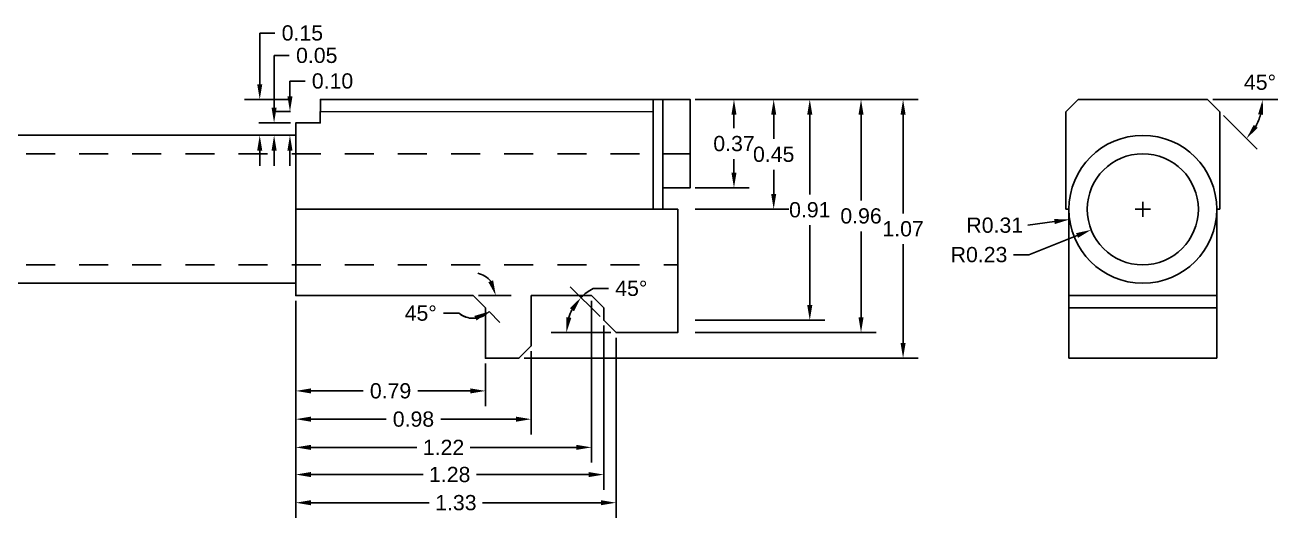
# Model space of a CAD drawing. Header units: inches. Extents: x 6.1 to 73.5, y 2.5 to 22.
# Drawn here: x 32.65 to 37.84, y 7.77 to 9.81 of the extents above; entities that cross this region are included whole.
import ezdxf

# ---------------------------------------------------------------- set-up
doc = ezdxf.new("R2010")
doc.units = ezdxf.units.IN
doc.header["$MEASUREMENT"] = 0
doc.linetypes.add('ACAD_ISO02W100', pattern=[15, 12, -3])
doc.layers.add('AlteFeteNevizibile', color=211, linetype='ACAD_ISO02W100')
doc.layers.add('Dimensiuni', color=4, linetype='Continuous', transparency=0.6)
doc.layers.add('ExteriorComponenta', color=1, linetype='Continuous', lineweight=25)
doc.styles.get("Standard").update_dxf_attribs({"font": 'arial.ttf'})
doc.dimstyles.get("Standard").update_dxf_attribs({"dimscale": 0.35, "dimtxt": 0.18, "dimasz": 0.18, "dimexe": 0.18, "dimexo": 0.0625, "dimgap": 0.09, "dimtad": 0, "dimtih": 1, "dimtoh": 1, "dimzin": 0, "dimdsep": 46, "dimtxsty": 'Standard', "dimcen": 0.09, "dimadec": 0, "dimazin": 0, "dimtfac": 1, "dimtofl": 0, "dimtmove": 0, "dimatfit": 3, "dimfxl": 1, "dimtolj": 1, "dimtzin": 0, "dimarcsym": 0})

# ---------------------------------------------------------------- blocks, each defined once
blk = doc.blocks.new('*D348')
at = {"layer": 'Dimensiuni', "color": 0, "lineweight": -2, "ltscale": 0.01, "transparency": 16777216}
for p, q in [((33.6834, 9.4645), (33.6834, 9.6806)), ((33.6834, 9.6806), (33.7464, 9.6806)), ((33.7509, 9.4015), (33.6204, 9.4015)), ((33.7509, 9.35), (33.6204, 9.35)), ((33.6834, 9.287), (33.6834, 9.224))]:
    blk.add_line(p, q, dxfattribs=at)
at = {"layer": 'Dimensiuni', "color": 0, "ltscale": 0.01, "transparency": 16777216}
for points in [[(33.6729, 9.4645), (33.6939, 9.4645), (33.6834, 9.4015)], [(33.6729, 9.287), (33.6939, 9.287), (33.6834, 9.35)]]:
    blk.add_solid(points, dxfattribs=at)
at = {"layer": 'Dimensiuni', "color": 0, "ltscale": 0.01, "transparency": 16777216, "insert": (33.86, 9.6806), "char_height": 0.063, "attachment_point": 5}
blk.add_mtext('\\A1;0.05', dxfattribs=at)
blk = doc.blocks.new('*D349')
at = {"layer": 'Dimensiuni', "color": 0, "lineweight": -2, "ltscale": 0.01, "transparency": 16777216}
for p, q in [((33.624, 9.5616), (33.624, 9.7735)), ((33.624, 9.7735), (33.687, 9.7735)), ((33.7509, 9.4986), (33.561, 9.4986)), ((33.7509, 9.35), (33.561, 9.35)), ((33.624, 9.287), (33.624, 9.224))]:
    blk.add_line(p, q, dxfattribs=at)
at = {"layer": 'Dimensiuni', "color": 0, "ltscale": 0.01, "transparency": 16777216}
for points in [[(33.6135, 9.5616), (33.6345, 9.5616), (33.624, 9.4986)], [(33.6135, 9.287), (33.6345, 9.287), (33.624, 9.35)]]:
    blk.add_solid(points, dxfattribs=at)
at = {"layer": 'Dimensiuni', "color": 0, "ltscale": 0.01, "transparency": 16777216, "insert": (33.8005, 9.7735), "char_height": 0.063, "attachment_point": 5}
blk.add_mtext('\\A1;0.15', dxfattribs=at)
blk = doc.blocks.new('*D350')
at = {"layer": 'Dimensiuni', "color": 0, "lineweight": -2, "ltscale": 0.01, "transparency": 16777216}
for p, q in [((33.7491, 9.5117), (33.7491, 9.5747)), ((33.7491, 9.5747), (33.8121, 9.5747)), ((33.7509, 9.4487), (33.6861, 9.4487)), ((33.7509, 9.35), (33.6861, 9.35)), ((33.7491, 9.287), (33.7491, 9.224))]:
    blk.add_line(p, q, dxfattribs=at)
at = {"layer": 'Dimensiuni', "color": 0, "ltscale": 0.01, "transparency": 16777216}
for points in [[(33.7386, 9.5117), (33.7596, 9.5117), (33.7491, 9.4487)], [(33.7386, 9.287), (33.7596, 9.287), (33.7491, 9.35)]]:
    blk.add_solid(points, dxfattribs=at)
at = {"layer": 'Dimensiuni', "color": 0, "ltscale": 0.01, "transparency": 16777216, "insert": (33.9253, 9.5747), "char_height": 0.063, "attachment_point": 5}
blk.add_mtext('\\A1;0.10', dxfattribs=at)
blk = doc.blocks.new('*D351')
at = {"layer": 'Dimensiuni', "color": 0, "lineweight": -2, "ltscale": 0.01, "transparency": 16777216}
for p, q in [((35.4273, 9.4985), (36.1765, 9.4985)), ((36.1135, 9.4355), (36.1135, 9.0797)), ((36.1135, 8.5966), (36.1135, 8.9524)), ((35.4273, 8.5336), (36.1765, 8.5336))]:
    blk.add_line(p, q, dxfattribs=at)
at = {"layer": 'Dimensiuni', "color": 0, "ltscale": 0.01, "transparency": 16777216}
for points in [[(36.103, 9.4355), (36.124, 9.4355), (36.1135, 9.4985)], [(36.103, 8.5966), (36.124, 8.5966), (36.1135, 8.5336)]]:
    blk.add_solid(points, dxfattribs=at)
at = {"layer": 'Dimensiuni', "color": 0, "ltscale": 0.01, "transparency": 16777216, "insert": (36.1135, 9.0161), "char_height": 0.063, "attachment_point": 5}
blk.add_mtext('\\A1;0.96', dxfattribs=at)
blk = doc.blocks.new('*D352')
at = {"layer": 'Dimensiuni', "color": 0, "lineweight": -2, "ltscale": 0.01, "transparency": 16777216}
for p, q in [((35.4273, 9.4985), (35.6505, 9.4985)), ((35.5875, 9.4355), (35.5875, 9.3792)), ((35.5875, 9.1956), (35.5875, 9.2518)), ((35.4273, 9.1326), (35.6505, 9.1326))]:
    blk.add_line(p, q, dxfattribs=at)
at = {"layer": 'Dimensiuni', "color": 0, "ltscale": 0.01, "transparency": 16777216}
for points in [[(35.577, 9.4355), (35.598, 9.4355), (35.5875, 9.4985)], [(35.577, 9.1956), (35.598, 9.1956), (35.5875, 9.1326)]]:
    blk.add_solid(points, dxfattribs=at)
at = {"layer": 'Dimensiuni', "color": 0, "ltscale": 0.01, "transparency": 16777216, "insert": (35.5875, 9.3155), "char_height": 0.063, "attachment_point": 5}
blk.add_mtext('\\A1;0.37', dxfattribs=at)
blk = doc.blocks.new('*D353')
at = {"layer": 'Dimensiuni', "color": 0, "lineweight": -2, "ltscale": 0.01, "transparency": 16777216}
for p, q in [((35.4273, 9.4985), (35.8149, 9.4985)), ((35.7519, 9.4355), (35.7519, 9.3348)), ((35.7519, 9.1068), (35.7519, 9.2075)), ((35.4273, 9.0438), (35.8149, 9.0438))]:
    blk.add_line(p, q, dxfattribs=at)
at = {"layer": 'Dimensiuni', "color": 0, "ltscale": 0.01, "transparency": 16777216}
for points in [[(35.7414, 9.4355), (35.7624, 9.4355), (35.7519, 9.4985)], [(35.7414, 9.1068), (35.7624, 9.1068), (35.7519, 9.0438)]]:
    blk.add_solid(points, dxfattribs=at)
at = {"layer": 'Dimensiuni', "color": 0, "ltscale": 0.01, "transparency": 16777216, "insert": (35.7519, 9.2712), "char_height": 0.063, "attachment_point": 5}
blk.add_mtext('\\A1;0.45', dxfattribs=at)
blk = doc.blocks.new('*D354')
at = {"layer": 'Dimensiuni', "color": 0, "lineweight": -2, "ltscale": 0.01, "transparency": 16777216}
for p, q in [((35.4273, 9.4985), (36.3506, 9.4985)), ((36.2876, 9.4355), (36.2876, 9.0264)), ((36.2876, 8.4901), (36.2876, 8.8991)), ((34.7189, 8.4271), (36.3506, 8.4271))]:
    blk.add_line(p, q, dxfattribs=at)
at = {"layer": 'Dimensiuni', "color": 0, "ltscale": 0.01, "transparency": 16777216}
for points in [[(36.2771, 9.4355), (36.2981, 9.4355), (36.2876, 9.4985)], [(36.2771, 8.4901), (36.2981, 8.4901), (36.2876, 8.4271)]]:
    blk.add_solid(points, dxfattribs=at)
at = {"layer": 'Dimensiuni', "color": 0, "ltscale": 0.01, "transparency": 16777216, "insert": (36.2876, 8.9628), "char_height": 0.063, "attachment_point": 5}
blk.add_mtext('\\A1;1.07', dxfattribs=at)
blk = doc.blocks.new('*D355')
at = {"layer": 'Dimensiuni', "color": 0, "lineweight": -2, "ltscale": 0.01, "transparency": 16777216}
for p, q in [((33.7728, 8.6648), (33.7728, 8.229)), ((34.5585, 8.4052), (34.5585, 8.229)), ((33.8358, 8.292), (34.0522, 8.292)), ((34.4955, 8.292), (34.279, 8.292))]:
    blk.add_line(p, q, dxfattribs=at)
at = {"layer": 'Dimensiuni', "color": 0, "ltscale": 0.01, "transparency": 16777216}
for points in [[(33.8358, 8.3025), (33.8358, 8.2815), (33.7728, 8.292)], [(34.4955, 8.3025), (34.4955, 8.2815), (34.5585, 8.292)]]:
    blk.add_solid(points, dxfattribs=at)
at = {"layer": 'Dimensiuni', "color": 0, "ltscale": 0.01, "transparency": 16777216, "insert": (34.1656, 8.292), "char_height": 0.063, "attachment_point": 5}
blk.add_mtext('\\A1;0.79', dxfattribs=at)
blk = doc.blocks.new('*D356')
at = {"layer": 'Dimensiuni', "color": 0, "lineweight": -2, "ltscale": 0.01, "transparency": 16777216}
for p, q in [((33.7728, 8.6648), (33.7728, 8.112)), ((34.7481, 8.4562), (34.7481, 8.112)), ((33.8358, 8.175), (34.147, 8.175)), ((34.6851, 8.175), (34.3738, 8.175))]:
    blk.add_line(p, q, dxfattribs=at)
at = {"layer": 'Dimensiuni', "color": 0, "ltscale": 0.01, "transparency": 16777216}
for points in [[(33.8358, 8.1855), (33.8358, 8.1645), (33.7728, 8.175)], [(34.6851, 8.1855), (34.6851, 8.1645), (34.7481, 8.175)]]:
    blk.add_solid(points, dxfattribs=at)
at = {"layer": 'Dimensiuni', "color": 0, "ltscale": 0.01, "transparency": 16777216, "insert": (34.2604, 8.175), "char_height": 0.063, "attachment_point": 5}
blk.add_mtext('\\A1;0.98', dxfattribs=at)
blk = doc.blocks.new('*D357')
at = {"layer": 'Dimensiuni', "color": 0, "lineweight": -2, "ltscale": 0.01, "transparency": 16777216}
for p, q in [((33.7728, 8.6648), (33.7728, 7.9953)), ((34.9972, 8.6648), (34.9972, 7.9953)), ((33.8358, 8.0583), (34.275, 8.0583)), ((34.9342, 8.0583), (34.495, 8.0583))]:
    blk.add_line(p, q, dxfattribs=at)
at = {"layer": 'Dimensiuni', "color": 0, "ltscale": 0.01, "transparency": 16777216}
for points in [[(33.8358, 8.0688), (33.8358, 8.0478), (33.7728, 8.0583)], [(34.9342, 8.0688), (34.9342, 8.0478), (34.9972, 8.0583)]]:
    blk.add_solid(points, dxfattribs=at)
at = {"layer": 'Dimensiuni', "color": 0, "ltscale": 0.01, "transparency": 16777216, "insert": (34.385, 8.0583), "char_height": 0.063, "attachment_point": 5}
blk.add_mtext('\\A1;1.22', dxfattribs=at)
blk = doc.blocks.new('*D358')
at = {"layer": 'Dimensiuni', "color": 0, "lineweight": -2, "ltscale": 0.01, "transparency": 16777216}
for p, q in [((33.7728, 8.6648), (33.7728, 7.8827)), ((35.0483, 8.5628), (35.0483, 7.8827)), ((33.8358, 7.9457), (34.3001, 7.9457)), ((34.9853, 7.9457), (34.5209, 7.9457))]:
    blk.add_line(p, q, dxfattribs=at)
at = {"layer": 'Dimensiuni', "color": 0, "ltscale": 0.01, "transparency": 16777216}
for points in [[(33.8358, 7.9562), (33.8358, 7.9352), (33.7728, 7.9457)], [(34.9853, 7.9562), (34.9853, 7.9352), (35.0483, 7.9457)]]:
    blk.add_solid(points, dxfattribs=at)
at = {"layer": 'Dimensiuni', "color": 0, "ltscale": 0.01, "transparency": 16777216, "insert": (34.4105, 7.9457), "char_height": 0.063, "attachment_point": 5}
blk.add_mtext('\\A1;1.28', dxfattribs=at)
blk = doc.blocks.new('*D359')
at = {"layer": 'Dimensiuni', "color": 0, "lineweight": -2, "ltscale": 0.01, "transparency": 16777216}
for p, q in [((33.7728, 8.5118), (33.7728, 7.7662)), ((35.0993, 8.5118), (35.0993, 7.7662)), ((33.8358, 7.8292), (34.3257, 7.8292)), ((35.0363, 7.8292), (34.5464, 7.8292))]:
    blk.add_line(p, q, dxfattribs=at)
at = {"layer": 'Dimensiuni', "color": 0, "ltscale": 0.01, "transparency": 16777216}
for points in [[(33.8358, 7.8397), (33.8358, 7.8187), (33.7728, 7.8292)], [(35.0363, 7.8397), (35.0363, 7.8187), (35.0993, 7.8292)]]:
    blk.add_solid(points, dxfattribs=at)
at = {"layer": 'Dimensiuni', "color": 0, "ltscale": 0.01, "transparency": 16777216, "insert": (34.436, 7.8292), "char_height": 0.063, "attachment_point": 5}
blk.add_mtext('\\A1;1.33', dxfattribs=at)
blk = doc.blocks.new('*D360')
at = {"layer": 'Dimensiuni', "color": 0, "lineweight": -2, "ltscale": 0.01, "transparency": 16777216}
for p, q in [((35.4273, 9.4985), (35.9643, 9.4985)), ((35.9013, 9.4355), (35.9013, 9.1052)), ((35.9013, 8.6477), (35.9013, 8.9779)), ((35.4273, 8.5847), (35.9643, 8.5847))]:
    blk.add_line(p, q, dxfattribs=at)
at = {"layer": 'Dimensiuni', "color": 0, "ltscale": 0.01, "transparency": 16777216}
for points in [[(35.8908, 9.4355), (35.9118, 9.4355), (35.9013, 9.4985)], [(35.8908, 8.6477), (35.9118, 8.6477), (35.9013, 8.5847)]]:
    blk.add_solid(points, dxfattribs=at)
at = {"layer": 'Dimensiuni', "color": 0, "ltscale": 0.01, "transparency": 16777216, "insert": (35.9013, 9.0416), "char_height": 0.063, "attachment_point": 5}
blk.add_mtext('\\A1;0.91', dxfattribs=at)
blk = doc.blocks.new('*D361')
at = {"layer": 'Dimensiuni', "color": 0, "lineweight": -2, "ltscale": 0.01, "transparency": 16777216}
for p, q in [((34.5293, 8.6867), (34.6645, 8.6867)), ((34.4481, 8.6137), (34.3851, 8.6137)), ((34.5739, 8.6202), (34.6185, 8.5756))]:
    blk.add_line(p, q, dxfattribs=at)
for start, end in [(39.1375, 78.275), (230.8851, 315), (236.725, 275.8625)]:
    blk.add_arc((34.5074, 8.6867), 0.094, start, end, dxfattribs=at)
at = {"layer": 'Dimensiuni', "color": 0, "ltscale": 0.01, "transparency": 16777216}
for points in [[(34.5903, 8.7496), (34.5705, 8.7425), (34.6015, 8.6867)], [(34.5125, 8.6026), (34.5216, 8.5837), (34.5739, 8.6202)]]:
    blk.add_solid(points, dxfattribs=at)
at = {"layer": 'Dimensiuni', "color": 0, "ltscale": 0.01, "transparency": 16777216, "insert": (34.2906, 8.6137), "char_height": 0.063, "attachment_point": 5}
blk.add_mtext('\\A1;45°', dxfattribs=at)
blk = doc.blocks.new('*D362')
at = {"layer": 'Dimensiuni', "color": 0, "lineweight": -2, "ltscale": 0.01, "transparency": 16777216}
for p, q in [((35.0328, 8.6001), (34.9094, 8.7235)), ((35.0048, 8.7162), (35.0678, 8.7162)), ((35.0774, 8.5336), (34.8308, 8.5336))]:
    blk.add_line(p, q, dxfattribs=at)
for start, end in [(117.3681, 135), (152.6319, 162.3681)]:
    blk.add_arc((35.0993, 8.5336), 0.2055, start, end, dxfattribs=at)
at = {"layer": 'Dimensiuni', "color": 0, "ltscale": 0.01, "transparency": 16777216}
for points in [[(34.9083, 8.6343), (34.9252, 8.6219), (34.954, 8.679)], [(34.9138, 8.5943), (34.893, 8.5975), (34.8938, 8.5336)]]:
    blk.add_solid(points, dxfattribs=at)
at = {"layer": 'Dimensiuni', "color": 0, "ltscale": 0.01, "transparency": 16777216, "insert": (35.1624, 8.7162), "char_height": 0.063, "attachment_point": 5}
blk.add_mtext('\\A1;45°', dxfattribs=at)
blk = doc.blocks.new('*D363')
at = {"layer": 'Dimensiuni', "color": 0, "lineweight": -2, "ltscale": 0.01, "transparency": 16777216}
for p, q in [((37.2486, 9.0438), (37.3116, 9.0438)), ((37.2801, 9.0123), (37.2801, 9.0753)), ((36.8084, 8.8559), (37.0079, 8.9353)), ((36.7454, 8.8559), (36.8084, 8.8559))]:
    blk.add_line(p, q, dxfattribs=at)
at = {"layer": 'Dimensiuni', "color": 0, "ltscale": 0.01, "transparency": 16777216}
blk.add_solid([(37.004, 8.9451), (37.0118, 8.9256), (37.0664, 8.9587)], dxfattribs=at)
at = {"layer": 'Dimensiuni', "color": 0, "ltscale": 0.01, "transparency": 16777216, "insert": (36.602, 8.8559), "char_height": 0.063, "attachment_point": 5}
blk.add_mtext('\\A1;R0.23', dxfattribs=at)
blk = doc.blocks.new('*D364')
at = {"layer": 'Dimensiuni', "color": 0, "lineweight": -2, "ltscale": 0.01, "transparency": 16777216}
for p, q in [((37.2486, 9.0438), (37.3116, 9.0438)), ((37.2801, 9.0123), (37.2801, 9.0753)), ((36.8045, 8.9777), (36.9145, 8.993))]:
    blk.add_line(p, q, dxfattribs=at)
at = {"layer": 'Dimensiuni', "color": 0, "ltscale": 0.01, "transparency": 16777216}
blk.add_solid([(36.913, 9.0034), (36.9159, 8.9826), (36.9768, 9.0017)], dxfattribs=at)
at = {"layer": 'Dimensiuni', "color": 0, "ltscale": 0.01, "transparency": 16777216, "insert": (36.6671, 8.9777), "char_height": 0.063, "attachment_point": 5}
blk.add_mtext('\\A1;R0.31', dxfattribs=at)
blk = doc.blocks.new('*D365')
at = {"layer": 'Dimensiuni', "color": 0, "lineweight": -2, "ltscale": 0.01, "transparency": 16777216}
for p, q in [((37.5698, 9.4985), (37.8396, 9.4985)), ((37.6144, 9.432), (37.7542, 9.2922))]:
    blk.add_line(p, q, dxfattribs=at)
blk.add_arc((37.5479, 9.4985), 0.2287, 330.8338, 344.1662, dxfattribs=at)
at = {"layer": 'Dimensiuni', "color": 0, "ltscale": 0.01, "transparency": 16777216}
for points in [[(37.7575, 9.4375), (37.7783, 9.4346), (37.7766, 9.4985)], [(37.756, 9.3807), (37.7393, 9.3934), (37.7096, 9.3368)]]:
    blk.add_solid(points, dxfattribs=at)
at = {"layer": 'Dimensiuni', "color": 0, "ltscale": 0.01, "transparency": 16777216, "insert": (37.7654, 9.5694), "char_height": 0.063, "attachment_point": 5}
blk.add_mtext('\\A1;45°', dxfattribs=at)
blk = doc.blocks.new('schita_teava_arc')
at = {"layer": 'AlteFeteNevizibile', "ltscale": 0.01}
for p, q in [((30.4564, 9.2734), (35.4054, 9.2734)), ((30.4564, 8.8142), (35.3544, 8.8142))]:
    blk.add_line(p, q, dxfattribs=at)
at = {"layer": 'ExteriorComponenta'}
for p, q in [((35.2523, 9.4985), (35.2523, 9.4475)), ((35.2932, 9.1327), (35.2932, 9.4985)), ((36.9612, 9.4475), (37.0122, 9.4985)), ((37.0122, 9.4985), (37.5479, 9.4985)), ((37.5479, 9.4985), (37.599, 9.4475)), ((35.2523, 9.4475), (33.8748, 9.4487)), ((36.9612, 9.0438), (36.9616, 9.4475)), ((37.599, 9.4475), (37.599, 9.0438)), ((33.7728, 9.35), (33.7728, 9.0438)), ((33.7728, 9.0438), (33.7728, 8.7377)), ((33.7728, 9.0438), (35.3544, 9.0438)), ((36.9739, 9.0438), (36.9612, 9.0438)), ((36.9739, 8.6867), (36.9739, 9.0438)), ((37.599, 9.0438), (37.5862, 9.0438)), ((37.5862, 9.0438), (37.5862, 8.6867)), ((37.5862, 8.6867), (36.9739, 8.6867)), ((36.9739, 8.6357), (36.9739, 8.6867)), ((37.5862, 8.6867), (37.5862, 8.6357)), ((37.5862, 8.6357), (36.9739, 8.6357)), ((36.9739, 8.6357), (36.9739, 8.4271)), ((37.5862, 8.4271), (37.5862, 8.6357)), ((36.9739, 8.4271), (37.5862, 8.4271))]:
    blk.add_line(p, q, dxfattribs=at)
blk.add_lwpolyline([(30.5074, 9.35), (33.7728, 9.35), (33.7728, 9.4015), (33.8748, 9.4015), (33.8749, 9.4985), (35.4054, 9.4985), (35.4054, 9.1326), (35.2932, 9.1327), (35.2932, 9.0438), (35.2524, 9.0438), (35.2523, 9.4475)], dxfattribs=at)
blk.add_lwpolyline([(35.2932, 9.0438), (35.3544, 9.0438), (35.3544, 8.5336), (35.0993, 8.5336), (35.0483, 8.5847), (35.0483, 8.6357), (34.9972, 8.6867), (34.7481, 8.6867), (34.7481, 8.4781), (34.6971, 8.4271), (34.5585, 8.4271), (34.5585, 8.6357), (34.5074, 8.6867), (33.7728, 8.6867), (33.7728, 8.7377), (30.5074, 8.7377, -0.414214), (30.4564, 8.7887, 0.243647)], format="xyb", dxfattribs=at)
for radius in [0.3061, 0.23]:
    blk.add_circle((37.2801, 9.0438), radius, dxfattribs=at)
at = {"layer": 'Dimensiuni', "ltscale": 0.01}
for base, p1, p2, picture, middle in [((33.624, 9.4986), (33.7728, 9.35), (33.7728, 9.4986), '*D349', (33.8005, 9.7735)), ((33.6834, 9.4015), (33.7728, 9.35), (33.7728, 9.4015), '*D348', (33.86, 9.6806)), ((36.2876, 9.4985), (34.6971, 8.4271), (35.4054, 9.4985), '*D354', (36.2876, 8.9628)), ((36.1135, 8.5336), (35.4054, 9.4985), (35.4054, 8.5336), '*D351', (36.1135, 9.0161))]:
    dim = blk.add_linear_dim(base=base, p1=p1, p2=p2, angle=90, dimstyle='Standard', dxfattribs=at)
    dim.commit()
    dim.dimension.update_dxf_attribs({"geometry": picture, "text_midpoint": middle, "dimtype": 128})
for base, p1, p2, picture, middle in [((33.7491, 9.4487), (33.7728, 9.35), (33.7728, 9.4487), '*D350', (33.9253, 9.5747)), ((35.5875, 9.1326), (35.4054, 9.4985), (35.4054, 9.1326), '*D352', (35.5875, 9.3155)), ((35.7519, 9.0438), (35.4054, 9.4985), (35.4054, 9.0438), '*D353', (35.7519, 9.2712)), ((35.9013, 8.5847), (35.4054, 9.4985), (35.4054, 8.5847), '*D360', (35.9013, 9.0416))]:
    dim = blk.add_linear_dim(base=base, p1=p1, p2=p2, angle=90, dimstyle='Standard', dxfattribs=at)
    dim.commit()
    dim.dimension.update_dxf_attribs({"geometry": picture, "text_midpoint": middle})
dim = blk.add_angular_dim_2l(base=(37.746, 9.3841), line1=((37.0122, 9.4985), (37.5479, 9.4985)), line2=((37.5479, 9.4985), (37.599, 9.4475)), dimstyle='Standard', dxfattribs=at)
dim.commit()
dim.dimension.update_dxf_attribs({"geometry": '*D365', "text_midpoint": (37.7654, 9.5694), "dimtype": 130})
for mpoint, picture, middle in [((37.0664, 8.9587), '*D363', (36.602, 8.8559)), ((36.9768, 9.0017), '*D364', (36.8045, 8.9777))]:
    dim = blk.add_radius_dim(center=(37.2801, 9.0438), mpoint=mpoint, dimstyle='Standard', dxfattribs=at)
    dim.commit()
    dim.dimension.update_dxf_attribs({"geometry": picture, "text_midpoint": middle, "dimtype": 132})
for base, line1, line2, picture, middle in [((34.5983, 8.6624), ((34.5074, 8.6867), (33.7728, 8.6867)), ((34.5585, 8.6357), (34.5074, 8.6867)), '*D361', (34.2906, 8.6137)), ((34.9008, 8.5868), ((35.3544, 8.5336), (35.0993, 8.5336)), ((35.0993, 8.5336), (35.0483, 8.5847)), '*D362', (35.1624, 8.7162))]:
    dim = blk.add_angular_dim_2l(base=base, line1=line1, line2=line2, dimstyle='Standard', dxfattribs=at)
    dim.commit()
    dim.dimension.update_dxf_attribs({"geometry": picture, "text_midpoint": middle})
for base, p1, p2, picture, middle in [((34.5585, 8.292), (33.7728, 8.6867), (34.5585, 8.4271), '*D355', (34.1656, 8.292)), ((34.7481, 8.175), (33.7728, 8.6867), (34.7481, 8.4781), '*D356', (34.2604, 8.175)), ((34.9972, 8.0583), (33.7728, 8.6867), (34.9972, 8.6867), '*D357', (34.385, 8.0583)), ((35.0483, 7.9457), (33.7728, 8.6867), (35.0483, 8.5847), '*D358', (34.4105, 7.9457)), ((33.7728, 7.8292), (35.0993, 8.5336), (33.7728, 8.5336), '*D359', (34.436, 7.8292))]:
    dim = blk.add_linear_dim(base=base, p1=p1, p2=p2, dimstyle='Standard', dxfattribs=at)
    dim.commit()
    dim.dimension.update_dxf_attribs({"geometry": picture, "text_midpoint": middle})

msp = doc.modelspace()

# ---------------------------------------------------------------- block references
at = {"layer": 'Dimensiuni'}
msp.add_blockref('schita_teava_arc', (0, 0), dxfattribs=at)

doc.saveas('drawing.dxf')
